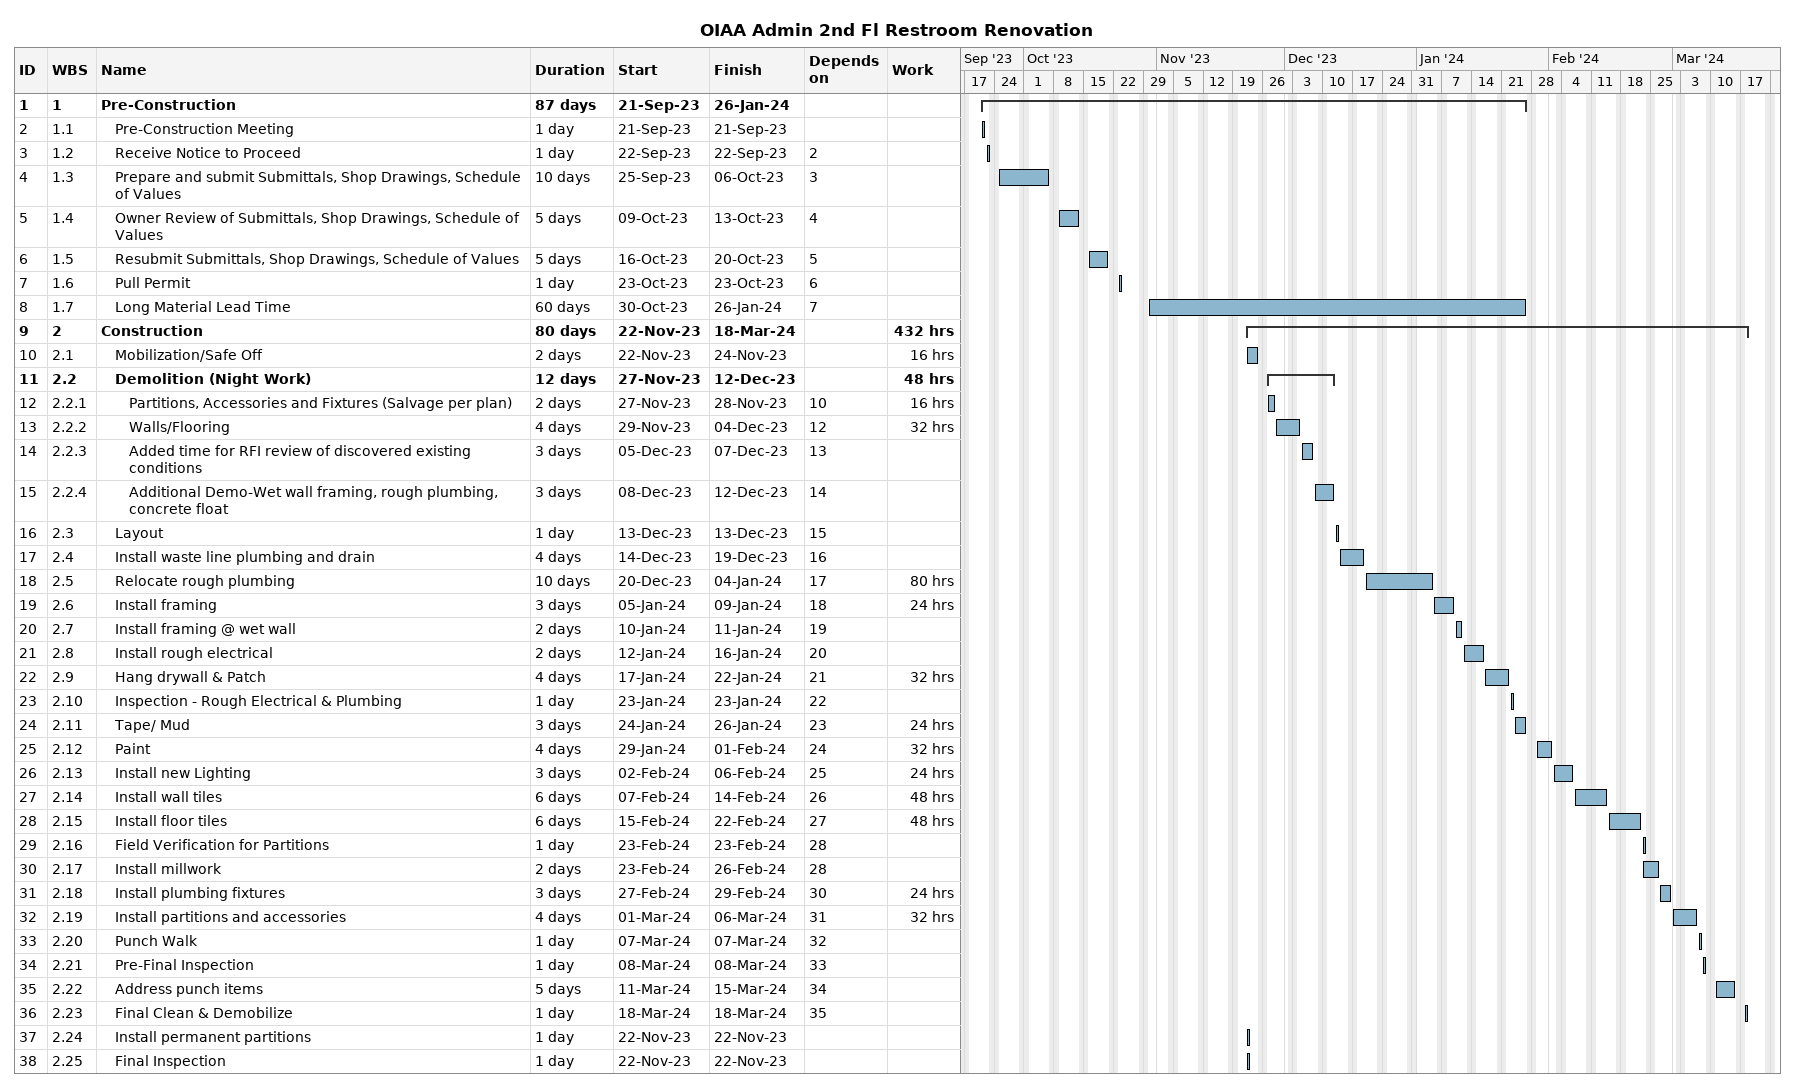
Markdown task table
OIAA Admin 2nd Fl Restroom Renovation

| ID | WBS | Task | Duration | Start | Finish | Predecessors | Work (h) |
|---|---|---|---|---|---|---|---|
| 1 | 1 | **Pre-Construction** | 87d | 2023-09-21 | 2024-01-26 |  |  |
| 2 | 1.1 | Pre-Construction Meeting | 1d | 2023-09-21 | 2023-09-21 |  |  |
| 3 | 1.2 | Receive Notice to Proceed | 1d | 2023-09-22 | 2023-09-22 | 2 |  |
| 4 | 1.3 | Prepare and submit Submittals, Shop Drawings, Schedule of Values | 10d | 2023-09-25 | 2023-10-06 | 3 |  |
| 5 | 1.4 | Owner Review of Submittals, Shop Drawings, Schedule of Values | 5d | 2023-10-09 | 2023-10-13 | 4 |  |
| 6 | 1.5 | Resubmit Submittals, Shop Drawings, Schedule of Values | 5d | 2023-10-16 | 2023-10-20 | 5 |  |
| 7 | 1.6 | Pull Permit | 1d | 2023-10-23 | 2023-10-23 | 6 |  |
| 8 | 1.7 | Long Material Lead Time | 60d | 2023-10-30 | 2024-01-26 | 7 |  |
| 9 | 2 | **Construction** | 80d | 2023-11-22 | 2024-03-18 |  | 432 |
| 10 | 2.1 | Mobilization/Safe Off | 2d | 2023-11-22 | 2023-11-24 |  | 16 |
| 11 | 2.2 | **Demolition (Night Work)** | 12d | 2023-11-27 | 2023-12-12 |  | 48 |
| 12 | 2.2.1 | Partitions, Accessories and Fixtures (Salvage per plan) | 2d | 2023-11-27 | 2023-11-28 | 10 | 16 |
| 13 | 2.2.2 | Walls/Flooring | 4d | 2023-11-29 | 2023-12-04 | 12 | 32 |
| 14 | 2.2.3 | Added time for RFI review of discovered existing conditions | 3d | 2023-12-05 | 2023-12-07 | 13 |  |
| 15 | 2.2.4 | Additional Demo-Wet wall framing, rough plumbing, concrete float | 3d | 2023-12-08 | 2023-12-12 | 14 |  |
| 16 | 2.3 | Layout | 1d | 2023-12-13 | 2023-12-13 | 15 |  |
| 17 | 2.4 | Install waste line plumbing and drain | 4d | 2023-12-14 | 2023-12-19 | 16 |  |
| 18 | 2.5 | Relocate rough plumbing | 10d | 2023-12-20 | 2024-01-04 | 17 | 80 |
| 19 | 2.6 | Install framing | 3d | 2024-01-05 | 2024-01-09 | 18 | 24 |
| 20 | 2.7 | Install framing @ wet wall | 2d | 2024-01-10 | 2024-01-11 | 19 |  |
| 21 | 2.8 | Install rough electrical | 2d | 2024-01-12 | 2024-01-16 | 20 |  |
| 22 | 2.9 | Hang drywall & Patch | 4d | 2024-01-17 | 2024-01-22 | 21 | 32 |
| 23 | 2.10 | Inspection - Rough Electrical & Plumbing | 1d | 2024-01-23 | 2024-01-23 | 22 |  |
| 24 | 2.11 | Tape/ Mud | 3d | 2024-01-24 | 2024-01-26 | 23 | 24 |
| 25 | 2.12 | Paint | 4d | 2024-01-29 | 2024-02-01 | 24 | 32 |
| 26 | 2.13 | Install new Lighting | 3d | 2024-02-02 | 2024-02-06 | 25 | 24 |
| 27 | 2.14 | Install wall tiles | 6d | 2024-02-07 | 2024-02-14 | 26 | 48 |
| 28 | 2.15 | Install floor tiles | 6d | 2024-02-15 | 2024-02-22 | 27 | 48 |
| 29 | 2.16 | Field Verification for Partitions | 1d | 2024-02-23 | 2024-02-23 | 28 |  |
| 30 | 2.17 | Install millwork | 2d | 2024-02-23 | 2024-02-26 | 28 |  |
| 31 | 2.18 | Install plumbing fixtures | 3d | 2024-02-27 | 2024-02-29 | 30 | 24 |
| 32 | 2.19 | Install partitions and accessories | 4d | 2024-03-01 | 2024-03-06 | 31 | 32 |
| 33 | 2.20 | Punch Walk | 1d | 2024-03-07 | 2024-03-07 | 32 |  |
| 34 | 2.21 | Pre-Final Inspection | 1d | 2024-03-08 | 2024-03-08 | 33 |  |
| 35 | 2.22 | Address punch items | 5d | 2024-03-11 | 2024-03-15 | 34 |  |
| 36 | 2.23 | Final Clean & Demobilize | 1d | 2024-03-18 | 2024-03-18 | 35 |  |
| 37 | 2.24 | Install permanent partitions | 1d | 2023-11-22 | 2023-11-22 |  |  |
| 38 | 2.25 | Final Inspection | 1d | 2023-11-22 | 2023-11-22 |  |  |
